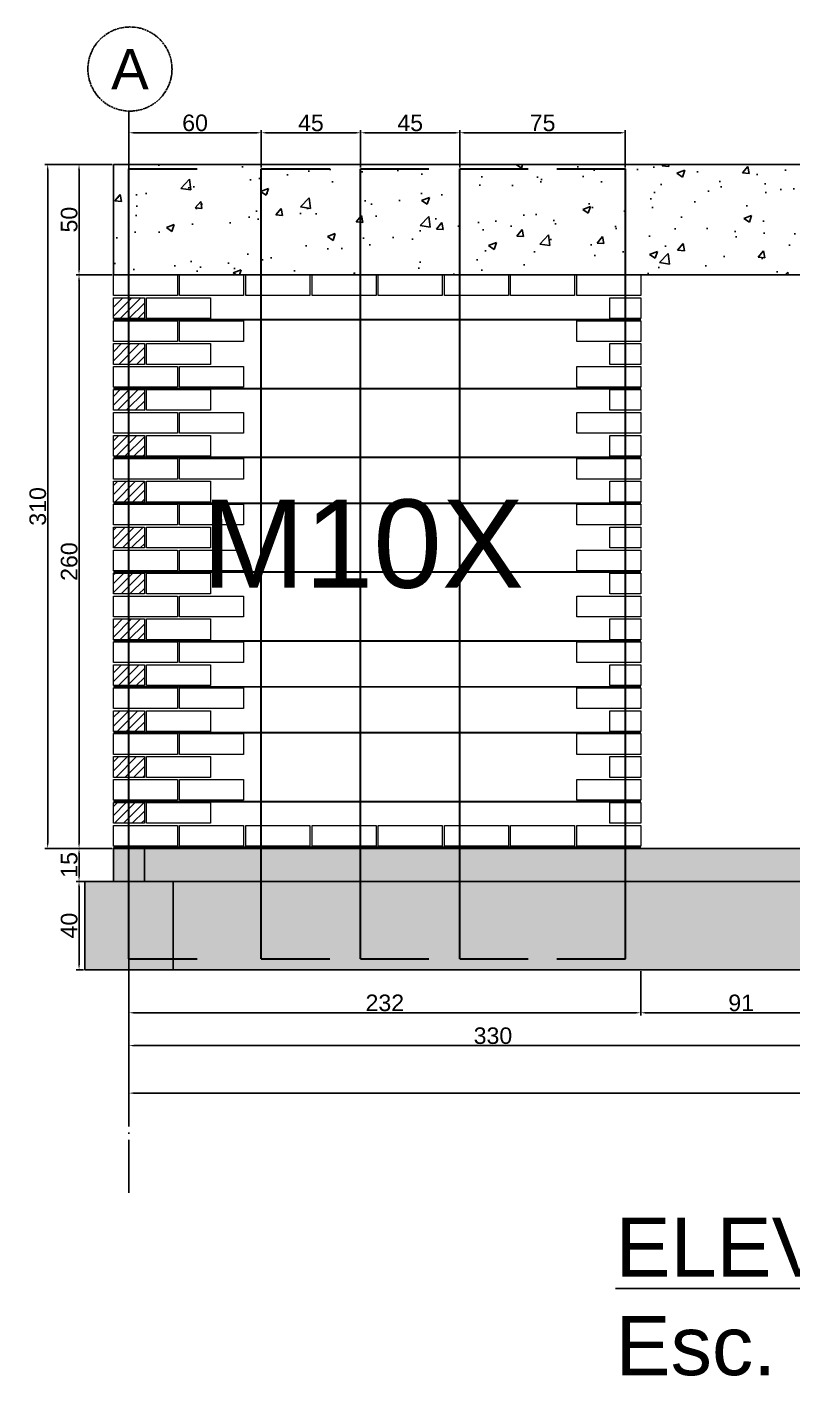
# Model space of a CAD drawing. Header units: centimetres. Extents: x 778 to 15841, y 1585 to 3584.
# Drawn here: x 4703 to 5050, y 2666 to 3277 of the extents above; entities that cross this region are included whole.
import ezdxf

# ---------------------------------------------------------------- set-up
doc = ezdxf.new("R2010")
doc.units = ezdxf.units.CM
doc.linetypes.add('ACAD_ISO04W100', pattern=[30, 24, -3, 0, -3])
doc.layers.get('DEFPOINTS').update_dxf_attribs({"color": 250})
doc.layers.add('armadura horizotal', color=7, linetype='Continuous', lineweight=30, true_color=0xff9eff)
doc.layers.add('Ceramico 1.0', color=7, linetype='Continuous', lineweight=5, true_color=0xc73200)
doc.layers.add('armadura vertical', color=6, linetype='Continuous', lineweight=30)
for name, color, linetype in [('Cadena', 8, 'Continuous'), ('Cotas', 80, 'Continuous'), ('EJES', 8, 'Continuous'), ('Fundaciones', 251, 'Continuous'), ('Texto', 7, 'Continuous'), ('TEXTO-PIERS', 7, 'Continuous')]:
    doc.layers.add(name, color=color, linetype=linetype)
doc.styles.get("Standard").update_dxf_attribs({"font": 'arial.ttf'})
doc.dimstyles.new('ISO-25', dxfattribs={"dimtxt": 7.5, "dimasz": 2.5, "dimexe": 1.25, "dimexo": 0.625, "dimtad": 1, "dimtxsty": 'Standard', "dimcen": 2.5, "dimadec": 0, "dimazin": 0, "dimtfac": 1, "dimtmove": 0, "dimatfit": 3, "dimfxl": 1, "dimarcsym": 0})

# ---------------------------------------------------------------- blocks, each defined once
blk = doc.blocks.new('*D73')
at = {"layer": 'Cotas', "color": 0, "lineweight": -2, "transparency": 16777216}
for p, q in [((4741.8, 3214.92), (4725.58, 3214.92)), ((4726.83, 3212.42), (4726.83, 3167.42)), ((4741.8, 3164.92), (4725.58, 3164.92))]:
    blk.add_line(p, q, dxfattribs=at)
at = {"layer": 'Cotas', "color": 0, "transparency": 16777216}
for points in [[(4726.42, 3212.42), (4727.25, 3212.42), (4726.83, 3214.92)], [(4726.42, 3167.42), (4727.25, 3167.42), (4726.83, 3164.92)]]:
    blk.add_solid(points, dxfattribs=at)
at = {"layer": 'DEFPOINTS', "color": 0, "transparency": 16777216}
for p in [(4742.42, 3214.92), (4726.83, 3164.92), (4742.42, 3164.92)]:
    blk.add_point(p, dxfattribs=at)
at = {"layer": 'Cotas', "color": 0, "transparency": 16777216, "insert": (4722.38, 3189.92), "char_height": 7.5, "attachment_point": 5, "rotation": 90}
blk.add_mtext('50', dxfattribs=at)
blk = doc.blocks.new('*D74')
at = {"layer": 'Cotas', "color": 0, "lineweight": -2, "transparency": 16777216}
for p, q in [((4741.8, 3164.92), (4725.58, 3164.92)), ((4726.83, 3162.42), (4726.83, 2907.42)), ((4741.8, 2904.92), (4725.58, 2904.92))]:
    blk.add_line(p, q, dxfattribs=at)
at = {"layer": 'Cotas', "color": 0, "transparency": 16777216}
for points in [[(4726.42, 3162.42), (4727.25, 3162.42), (4726.83, 3164.92)], [(4726.42, 2907.42), (4727.25, 2907.42), (4726.83, 2904.92)]]:
    blk.add_solid(points, dxfattribs=at)
at = {"layer": 'DEFPOINTS', "color": 0, "transparency": 16777216}
for p in [(4742.42, 3164.92), (4726.83, 2904.92), (4742.42, 2904.92)]:
    blk.add_point(p, dxfattribs=at)
at = {"layer": 'Cotas', "color": 0, "transparency": 16777216, "insert": (4722.38, 3034.92), "char_height": 7.5, "attachment_point": 5, "rotation": 90}
blk.add_mtext('260', dxfattribs=at)
blk = doc.blocks.new('*D75')
at = {"layer": 'Cotas', "color": 0, "lineweight": -2, "transparency": 16777216}
for p, q in [((4741.8, 3214.92), (4711.37, 3214.92)), ((4712.62, 3212.42), (4712.62, 2907.42)), ((4741.8, 2904.92), (4711.37, 2904.92))]:
    blk.add_line(p, q, dxfattribs=at)
at = {"layer": 'Cotas', "color": 0, "transparency": 16777216}
for points in [[(4712.2, 3212.42), (4713.03, 3212.42), (4712.62, 3214.92)], [(4712.2, 2907.42), (4713.03, 2907.42), (4712.62, 2904.92)]]:
    blk.add_solid(points, dxfattribs=at)
at = {"layer": 'DEFPOINTS', "color": 0, "transparency": 16777216}
for p in [(4742.42, 3214.92), (4712.62, 2904.92), (4742.42, 2904.92)]:
    blk.add_point(p, dxfattribs=at)
at = {"layer": 'Cotas', "color": 0, "transparency": 16777216, "insert": (4708.16, 3059.92), "char_height": 7.5, "attachment_point": 5, "rotation": 90}
blk.add_mtext('310', dxfattribs=at)
blk = doc.blocks.new('*D76')
at = {"layer": 'Cotas', "color": 0, "lineweight": -2, "transparency": 16777216}
for p, q in [((4749.42, 2849.29), (4749.42, 2829.14)), ((4981.42, 2849.29), (4981.42, 2829.14)), ((4751.92, 2830.39), (4978.92, 2830.39))]:
    blk.add_line(p, q, dxfattribs=at)
at = {"layer": 'Cotas', "color": 0, "transparency": 16777216}
for points in [[(4751.92, 2830.81), (4751.92, 2829.97), (4749.42, 2830.39)], [(4978.92, 2830.81), (4978.92, 2829.97), (4981.42, 2830.39)]]:
    blk.add_solid(points, dxfattribs=at)
at = {"layer": 'DEFPOINTS', "color": 0, "transparency": 16777216}
for p in [(4749.42, 2849.92), (4981.42, 2849.92), (4981.42, 2830.39)]:
    blk.add_point(p, dxfattribs=at)
at = {"layer": 'Cotas', "color": 0, "transparency": 16777216, "insert": (4865.42, 2834.85), "char_height": 7.5, "attachment_point": 5}
blk.add_mtext('232', dxfattribs=at)
blk = doc.blocks.new('*D77')
at = {"layer": 'Cotas', "color": 0, "lineweight": -2, "transparency": 16777216}
for p, q in [((5072.42, 2849.29), (5072.42, 2829.14)), ((4981.42, 2831.01), (4981.42, 2831.64)), ((4983.92, 2830.39), (5069.92, 2830.39))]:
    blk.add_line(p, q, dxfattribs=at)
at = {"layer": 'Cotas', "color": 0, "transparency": 16777216}
for points in [[(4983.92, 2830.81), (4983.92, 2829.97), (4981.42, 2830.39)], [(5069.92, 2830.81), (5069.92, 2829.97), (5072.42, 2830.39)]]:
    blk.add_solid(points, dxfattribs=at)
at = {"layer": 'DEFPOINTS', "color": 0, "transparency": 16777216}
for p in [(5072.42, 2849.92), (4981.42, 2830.39), (5072.42, 2830.39)]:
    blk.add_point(p, dxfattribs=at)
at = {"layer": 'Cotas', "color": 0, "transparency": 16777216, "insert": (5026.92, 2834.84), "char_height": 7.5, "attachment_point": 5}
blk.add_mtext('91', dxfattribs=at)
blk = doc.blocks.new('*D78')
at = {"layer": 'Cotas', "color": 0, "lineweight": -2, "transparency": 16777216}
for p, q in [((4749.42, 2829.76), (4749.42, 2814.26)), ((5079.42, 2829.76), (5079.42, 2814.26)), ((4751.92, 2815.51), (5076.92, 2815.51))]:
    blk.add_line(p, q, dxfattribs=at)
at = {"layer": 'Cotas', "color": 0, "transparency": 16777216}
for points in [[(4751.92, 2815.92), (4751.92, 2815.09), (4749.42, 2815.51)], [(5076.92, 2815.92), (5076.92, 2815.09), (5079.42, 2815.51)]]:
    blk.add_solid(points, dxfattribs=at)
at = {"layer": 'DEFPOINTS', "color": 0, "transparency": 16777216}
for p in [(4749.42, 2830.39), (5079.42, 2830.39), (5079.42, 2815.51)]:
    blk.add_point(p, dxfattribs=at)
at = {"layer": 'Cotas', "color": 0, "transparency": 16777216, "insert": (4914.42, 2819.96), "char_height": 7.5, "attachment_point": 5}
blk.add_mtext('330', dxfattribs=at)
blk = doc.blocks.new('*D80')
at = {"layer": 'Cotas', "color": 0, "lineweight": -2, "transparency": 16777216}
for p, q in [((4749.42, 2814.88), (4749.42, 2792.73)), ((5589.42, 2814.88), (5589.42, 2792.73)), ((4751.92, 2793.98), (5586.92, 2793.98))]:
    blk.add_line(p, q, dxfattribs=at)
at = {"layer": 'Cotas', "color": 0, "transparency": 16777216}
for points in [[(4751.92, 2794.39), (4751.92, 2793.56), (4749.42, 2793.98)], [(5586.92, 2794.39), (5586.92, 2793.56), (5589.42, 2793.98)]]:
    blk.add_solid(points, dxfattribs=at)
at = {"layer": 'DEFPOINTS', "color": 0, "transparency": 16777216}
for p in [(4749.42, 2815.51), (5589.42, 2815.51), (5589.42, 2793.98)]:
    blk.add_point(p, dxfattribs=at)
at = {"layer": 'Cotas', "color": 0, "transparency": 16777216, "insert": (5169.42, 2798.43), "char_height": 7.5, "attachment_point": 5}
blk.add_mtext('840', dxfattribs=at)
blk = doc.blocks.new('*D110')
at = {"layer": 'Cotas', "color": 0, "lineweight": -2, "transparency": 16777216}
for p, q in [((4741.8, 2904.92), (4725.58, 2904.92)), ((4726.83, 2902.42), (4726.83, 2892.42)), ((4741.8, 2889.92), (4725.58, 2889.92))]:
    blk.add_line(p, q, dxfattribs=at)
at = {"layer": 'Cotas', "color": 0, "transparency": 16777216}
for points in [[(4726.42, 2902.42), (4727.25, 2902.42), (4726.83, 2904.92)], [(4726.42, 2892.42), (4727.25, 2892.42), (4726.83, 2889.92)]]:
    blk.add_solid(points, dxfattribs=at)
at = {"layer": 'DEFPOINTS', "color": 0, "transparency": 16777216}
for p in [(4742.42, 2904.92), (4726.83, 2889.92), (4742.42, 2889.92)]:
    blk.add_point(p, dxfattribs=at)
at = {"layer": 'Cotas', "color": 0, "transparency": 16777216, "insert": (4722.38, 2897.42), "char_height": 7.5, "attachment_point": 5, "rotation": 90}
blk.add_mtext('15', dxfattribs=at)
blk = doc.blocks.new('*D111')
at = {"layer": 'Cotas', "color": 0, "lineweight": -2, "transparency": 16777216}
for p, q in [((4728.8, 2889.92), (4725.58, 2889.92)), ((4726.83, 2887.42), (4726.83, 2852.42)), ((4728.8, 2849.92), (4725.58, 2849.92))]:
    blk.add_line(p, q, dxfattribs=at)
at = {"layer": 'Cotas', "color": 0, "transparency": 16777216}
for points in [[(4726.42, 2887.42), (4727.25, 2887.42), (4726.83, 2889.92)], [(4726.42, 2852.42), (4727.25, 2852.42), (4726.83, 2849.92)]]:
    blk.add_solid(points, dxfattribs=at)
at = {"layer": 'DEFPOINTS', "color": 0, "transparency": 16777216}
for p in [(4729.42, 2889.92), (4726.83, 2849.92), (4729.42, 2849.92)]:
    blk.add_point(p, dxfattribs=at)
at = {"layer": 'Cotas', "color": 0, "transparency": 16777216, "insert": (4722.38, 2869.92), "char_height": 7.5, "attachment_point": 5, "rotation": 90}
blk.add_mtext('40', dxfattribs=at)
blk = doc.blocks.new('*D180')
at = {"layer": 'Cotas', "color": 0, "lineweight": -2, "transparency": 16777216}
for p, q in [((4749.42, 3213.54), (4749.42, 3230.55)), ((4751.92, 3229.3), (4806.92, 3229.3)), ((4809.42, 3213.54), (4809.42, 3230.55))]:
    blk.add_line(p, q, dxfattribs=at)
at = {"layer": 'Cotas', "color": 0, "transparency": 16777216}
for points in [[(4751.92, 3229.72), (4751.92, 3228.88), (4749.42, 3229.3)], [(4806.92, 3229.72), (4806.92, 3228.88), (4809.42, 3229.3)]]:
    blk.add_solid(points, dxfattribs=at)
at = {"layer": 'DEFPOINTS', "color": 0, "transparency": 16777216}
for p in [(4809.42, 3229.3), (4749.42, 3212.92), (4809.42, 3212.92)]:
    blk.add_point(p, dxfattribs=at)
at = {"layer": 'Cotas', "color": 0, "transparency": 16777216, "insert": (4779.42, 3233.75), "char_height": 7.5, "attachment_point": 5}
blk.add_mtext('60', dxfattribs=at)
blk = doc.blocks.new('*D181')
at = {"layer": 'Cotas', "color": 0, "lineweight": -2, "transparency": 16777216}
for p, q in [((4809.42, 3213.54), (4809.42, 3230.55)), ((4811.92, 3229.3), (4851.92, 3229.3)), ((4854.42, 3213.54), (4854.42, 3230.55))]:
    blk.add_line(p, q, dxfattribs=at)
at = {"layer": 'Cotas', "color": 0, "transparency": 16777216}
for points in [[(4811.92, 3229.72), (4811.92, 3228.88), (4809.42, 3229.3)], [(4851.92, 3229.72), (4851.92, 3228.88), (4854.42, 3229.3)]]:
    blk.add_solid(points, dxfattribs=at)
at = {"layer": 'DEFPOINTS', "color": 0, "transparency": 16777216}
for p in [(4854.42, 3229.3), (4809.42, 3212.92), (4854.42, 3212.92)]:
    blk.add_point(p, dxfattribs=at)
at = {"layer": 'Cotas', "color": 0, "transparency": 16777216, "insert": (4831.92, 3233.74), "char_height": 7.5, "attachment_point": 5}
blk.add_mtext('45', dxfattribs=at)
blk = doc.blocks.new('*D182')
at = {"layer": 'Cotas', "color": 0, "lineweight": -2, "transparency": 16777216}
for p, q in [((4854.42, 3213.54), (4854.42, 3230.55)), ((4856.92, 3229.3), (4896.92, 3229.3)), ((4899.42, 3213.54), (4899.42, 3230.55))]:
    blk.add_line(p, q, dxfattribs=at)
at = {"layer": 'Cotas', "color": 0, "transparency": 16777216}
for points in [[(4856.92, 3229.72), (4856.92, 3228.88), (4854.42, 3229.3)], [(4896.92, 3229.72), (4896.92, 3228.88), (4899.42, 3229.3)]]:
    blk.add_solid(points, dxfattribs=at)
at = {"layer": 'DEFPOINTS', "color": 0, "transparency": 16777216}
for p in [(4899.42, 3229.3), (4854.42, 3212.92), (4899.42, 3212.92)]:
    blk.add_point(p, dxfattribs=at)
at = {"layer": 'Cotas', "color": 0, "transparency": 16777216, "insert": (4876.92, 3233.74), "char_height": 7.5, "attachment_point": 5}
blk.add_mtext('45', dxfattribs=at)
blk = doc.blocks.new('*D183')
at = {"layer": 'Cotas', "color": 0, "lineweight": -2, "transparency": 16777216}
for p, q in [((4899.42, 3213.54), (4899.42, 3230.55)), ((4901.92, 3229.3), (4971.92, 3229.3)), ((4974.42, 3213.54), (4974.42, 3230.55))]:
    blk.add_line(p, q, dxfattribs=at)
at = {"layer": 'Cotas', "color": 0, "transparency": 16777216}
for points in [[(4901.92, 3229.72), (4901.92, 3228.88), (4899.42, 3229.3)], [(4971.92, 3229.72), (4971.92, 3228.88), (4974.42, 3229.3)]]:
    blk.add_solid(points, dxfattribs=at)
at = {"layer": 'DEFPOINTS', "color": 0, "transparency": 16777216}
for p in [(4974.42, 3229.3), (4899.42, 3212.92), (4974.42, 3212.92)]:
    blk.add_point(p, dxfattribs=at)
at = {"layer": 'Cotas', "color": 0, "transparency": 16777216, "insert": (4936.92, 3233.74), "char_height": 7.5, "attachment_point": 5}
blk.add_mtext('75', dxfattribs=at)

msp = doc.modelspace()

# ---------------------------------------------------------------- hatches: boundary and pattern name
at = {"layer": 'Cadena'}
h = msp.add_hatch(dxfattribs=at)
h.set_pattern_fill('AR-CONC', color=256, scale=0.2)
h.set_pattern_definition([(50, (1029.722, 590.894), (36.43693, -3.18782), [3.81, -41.91]), (355, (1029.722, 590.894), (-7.04868, 38.21137), [3.048, -33.52812]), (100.45144, (1032.76, 590.628), (29.38825, 35.02355), [3.238, -35.61805]), (46.1842, (1029.72, 601.054), (54.2158, -8.40847), [5.715, -62.865]), (96.6356, (1034.24, 600.353), (47.4808, 49.4852), [4.857, -53.4271]), (351.1842, (1029.72, 601.054), (47.4808, 49.4852), [4.572, -50.29195]), (21, (1034.802, 598.514), (30.32288, -20.45304), [3.81, -41.91]), (326, (1034.802, 598.514), (12.3604, 36.8376), [3.048, -33.528]), (71.45144, (1037.33, 596.81), (42.68328, 16.38455), [3.238, -35.618]), (37.5, (1029.722, 590.894), (0.61772, 16.911008), [0, -33.1216, 0, -34.036, 0, -33.655]), (7.5, (1029.722, 590.894), (13.36393, 20.036115), [0, -19.4056, 0, -32.3596, 0, -12.827]), (327.5, (1018.394, 590.894), (27.11812, -1.14575), [0, -12.7, 0, -39.624, 0, -52.578]), (317.5, (1013.314, 590.894), (29.62584, 5.0853), [0, -16.51, 0, -26.3144, 0, -37.338])])
h.paths.add_polyline_path([(5072.083, 3164.916), (5072.083, 3214.916), (4742.423, 3214.916), (4742.423, 3164.916), (4757.923, 3164.916), (4757.923, 3164.916), (4787.923, 3164.916), (4787.923, 3164.916), (4816.923, 3164.916)])
h = msp.add_hatch(dxfattribs=at)
h.set_pattern_fill('AR-CONC', color=256, scale=0.2)
h.paths.add_polyline_path([(9297.252, 2898.51), (9290.252, 2898.51), (9277.252, 2898.51), (9277.252, 2858.51), (9297.252, 2858.51)])
h.paths.add_polyline_path([(5705.612, 2880.841), (5698.612, 2880.841), (5685.612, 2880.841), (5685.612, 2840.841), (5705.612, 2840.841)])
h.paths.add_polyline_path([(4749.422, 2889.916), (4742.422, 2889.916), (4729.422, 2889.916), (4729.422, 2849.916), (4749.422, 2849.916)])
at = {"layer": 'Ceramico 1.0'}
h = msp.add_hatch(dxfattribs=at)
h.set_pattern_fill('ANSI31', color=256, scale=0.9)
h.paths.add_polyline_path([(4756.422, 2925.716), (4742.422, 2925.716), (4742.422, 2916.316), (4756.422, 2916.316)])
h.paths.add_polyline_path([(4756.422, 2946.516), (4742.422, 2946.516), (4742.422, 2937.116), (4756.422, 2937.116)])
h.paths.add_polyline_path([(4756.422, 2967.316), (4742.422, 2967.316), (4742.422, 2957.916), (4756.422, 2957.916)])
h.paths.add_polyline_path([(4756.422, 2988.116), (4742.422, 2988.116), (4742.422, 2978.716), (4756.422, 2978.716)])
h.paths.add_polyline_path([(4756.422, 3008.916), (4742.422, 3008.916), (4742.422, 2999.516), (4756.422, 2999.516)])
h.paths.add_polyline_path([(4756.422, 3029.716), (4742.422, 3029.716), (4742.422, 3020.316), (4756.422, 3020.316)])
h.paths.add_polyline_path([(4756.422, 3050.516), (4742.422, 3050.516), (4742.422, 3041.116), (4756.422, 3041.116)])
h.paths.add_polyline_path([(4756.422, 3071.316), (4742.422, 3071.316), (4742.422, 3061.916), (4756.422, 3061.916)])
h.paths.add_polyline_path([(4756.422, 3092.116), (4742.422, 3092.116), (4742.422, 3082.716), (4756.422, 3082.716)])
h.paths.add_polyline_path([(4756.422, 3112.916), (4742.422, 3112.916), (4742.422, 3103.516), (4756.422, 3103.516)])
h.paths.add_polyline_path([(4756.422, 3133.716), (4742.422, 3133.716), (4742.422, 3124.316), (4742.422, 3124.316), (4756.422, 3124.316)])
h.paths.add_polyline_path([(4756.422, 3154.516), (4742.422, 3154.516), (4742.422, 3145.116), (4756.422, 3145.116)])
at = {"layer": 'Fundaciones'}
h = msp.add_hatch(dxfattribs=at)
h.set_pattern_fill('AR-CONC', color=256, scale=0.2)
h.set_pattern_definition([(50, (1009.75, 1014.287), (36.43693, -3.18782), [3.81, -41.91]), (355, (1009.75, 1014.287), (-7.04868, 38.21137), [3.048, -33.52812]), (100.45144, (1012.787, 1014.02), (29.38825, 35.02355), [3.238, -35.61805]), (46.1842, (1009.75, 1024.447), (54.2158, -8.40847), [5.715, -62.865]), (96.6356, (1014.27, 1023.746), (47.4808, 49.4852), [4.857, -53.4271]), (351.1842, (1009.75, 1024.447), (47.4808, 49.4852), [4.572, -50.29195]), (21, (1014.83, 1021.907), (30.32288, -20.45304), [3.81, -41.91]), (326, (1014.83, 1021.907), (12.3604, 36.8376), [3.048, -33.528]), (71.45144, (1017.358, 1020.202), (42.68328, 16.38455), [3.238, -35.618]), (37.5, (1009.751, 1014.287), (0.61772, 16.911008), [0, -33.1216, 0, -34.036, 0, -33.655]), (7.5, (1009.751, 1014.287), (13.36393, 20.036115), [0, -19.4056, 0, -32.3596, 0, -12.827]), (327.5, (998.423, 1014.287), (27.11812, -1.14575), [0, -12.7, 0, -39.624, 0, -52.578]), (317.5, (993.343, 1014.287), (29.62584, 5.0853), [0, -16.51, 0, -26.3144, 0, -37.338])])
h.paths.add_polyline_path([(5609.409, 2889.916), (4742.422, 2889.916), (4742.422, 2849.916), (5609.409, 2849.916)])
h.paths.add_polyline_path([(5596.422, 2904.916), (5132.422, 2904.916), (5132.422, 2904.916), (5131.422, 2904.916), (5116.922, 2904.916), (5102.422, 2904.916), (5102.422, 2904.916), (5101.422, 2904.916), (5086.922, 2904.916), (5072.422, 2904.916), (5071.422, 2904.916), (5056.922, 2904.916), (5042.422, 2904.916), (5041.422, 2904.916), (4862.422, 2904.916), (4862.422, 2904.916), (4861.422, 2904.916), (4846.922, 2904.916), (4832.422, 2904.916), (4831.422, 2904.916), (4816.922, 2904.916), (4802.422, 2904.916), (4801.422, 2904.916), (4786.922, 2904.916), (4772.422, 2904.916), (4771.422, 2904.916), (4756.922, 2904.916), (4742.422, 2904.916), (4742.422, 2889.916), (5596.422, 2889.916)])

# ---------------------------------------------------------------- linework, layer by layer
at = {"layer": 'armadura horizotal'}
for p, q in [((4742.422, 3144.619), (4981.422, 3144.616)), ((4742.422, 3113.419), (4981.422, 3113.415)), ((4742.422, 3082.219), (4981.408, 3082.216)), ((4742.422, 3061.419), (4981.422, 3061.419)), ((4742.422, 3030.219), (4981.422, 3030.216)), ((4742.422, 2999.019), (4981.422, 2999.015)), ((4742.422, 2978.219), (4981.422, 2978.216)), ((4742.422, 2957.419), (4981.422, 2957.415)), ((4742.422, 2926.219), (4981.422, 2926.19)), ((4742.422, 2905.416), (4981.422, 2905.416))]:
    msp.add_line(p, q, dxfattribs=at)
at = {"layer": 'armadura vertical'}
for p, q in [((4749.422, 2854.916), (4749.422, 3212.916)), ((4749.422, 3212.916), (4780.422, 3212.916)), ((4809.422, 2854.916), (4809.422, 3212.916)), ((4809.422, 3212.916), (4840.422, 3212.916)), ((4854.422, 2854.916), (4854.422, 3212.916)), ((4854.422, 3212.916), (4885.422, 3212.916)), ((4899.422, 2854.916), (4899.422, 3212.916)), ((4899.422, 3212.916), (4930.422, 3212.916)), ((4943.422, 3212.916), (4974.422, 3212.916)), ((4974.422, 2854.916), (4974.422, 3212.916)), ((4749.422, 2854.916), (4780.422, 2854.916)), ((4809.422, 2854.916), (4840.422, 2854.916)), ((4854.422, 2854.916), (4885.422, 2854.916)), ((4899.422, 2854.916), (4930.422, 2854.916)), ((4943.422, 2854.916), (4974.422, 2854.916))]:
    msp.add_line(p, q, dxfattribs=at)
at = {"layer": 'Cadena'}
for p, q in [((4742.423, 3164.916), (4742.423, 3214.916)), ((4742.423, 3214.916), (4981.422, 3214.916)), ((4981.422, 3214.916), (5596.412, 3214.916)), ((4981.422, 3164.916), (4742.423, 3164.916)), ((4981.422, 3164.916), (5589.247, 3164.916))]:
    msp.add_line(p, q, dxfattribs=at)
at = {"layer": 'Ceramico 1.0'}
for points in [[(4771.422, 3164.916), (4771.422, 3155.516), (4742.422, 3155.516), (4742.422, 3164.916)], [(4801.422, 3164.916), (4801.422, 3155.516), (4772.422, 3155.516), (4772.422, 3164.916)], [(4831.422, 3164.916), (4831.422, 3155.516), (4802.422, 3155.516), (4802.422, 3164.916)], [(4861.422, 3164.916), (4861.422, 3155.516), (4832.422, 3155.516), (4832.422, 3164.916)], [(4891.422, 3164.916), (4891.422, 3155.516), (4862.422, 3155.516), (4862.422, 3164.916)], [(4921.422, 3164.916), (4921.422, 3155.516), (4892.422, 3155.516), (4892.422, 3164.916)], [(4951.422, 3164.916), (4951.422, 3155.516), (4922.422, 3155.516), (4922.422, 3164.916)], [(4981.422, 3164.916), (4981.422, 3155.516), (4952.422, 3155.516), (4952.422, 3164.916)], [(4756.422, 3154.516), (4756.422, 3145.116), (4742.422, 3145.116), (4742.422, 3154.516)], [(4786.422, 3154.516), (4786.422, 3145.116), (4757.422, 3145.116), (4757.422, 3154.516)], [(4981.422, 3154.516), (4981.422, 3145.116), (4967.422, 3145.116), (4967.422, 3154.516)], [(4771.422, 3144.116), (4771.422, 3134.716), (4742.422, 3134.716), (4742.422, 3144.116)], [(4801.422, 3144.116), (4801.422, 3134.716), (4772.422, 3134.716), (4772.422, 3144.116)], [(4981.422, 3144.116), (4981.422, 3134.716), (4952.422, 3134.716), (4952.422, 3144.116)], [(4756.422, 3133.716), (4756.422, 3124.316), (4742.422, 3124.316), (4742.422, 3133.716)], [(4786.422, 3133.716), (4786.422, 3124.316), (4757.422, 3124.316), (4757.422, 3133.716)], [(4981.422, 3133.716), (4981.422, 3124.316), (4967.422, 3124.316), (4967.422, 3133.716)], [(4771.422, 3123.316), (4771.422, 3113.916), (4742.422, 3113.916), (4742.422, 3123.316)], [(4801.422, 3123.316), (4801.422, 3113.916), (4772.422, 3113.916), (4772.422, 3123.316)], [(4981.422, 3123.316), (4981.422, 3113.916), (4952.422, 3113.916), (4952.422, 3123.316)], [(4756.422, 3112.916), (4756.422, 3103.516), (4742.422, 3103.516), (4742.422, 3112.916)], [(4786.422, 3112.916), (4786.422, 3103.516), (4757.422, 3103.516), (4757.422, 3112.916)], [(4981.422, 3112.916), (4981.422, 3103.516), (4967.422, 3103.516), (4967.422, 3112.916)], [(4771.422, 3102.516), (4771.422, 3093.116), (4742.422, 3093.116), (4742.422, 3102.516)], [(4801.422, 3102.516), (4801.422, 3093.116), (4772.422, 3093.116), (4772.422, 3102.516)], [(4981.422, 3102.516), (4981.422, 3093.116), (4952.422, 3093.116), (4952.422, 3102.516)], [(4756.422, 3092.116), (4756.422, 3082.716), (4742.422, 3082.716), (4742.422, 3092.116)], [(4786.422, 3092.116), (4786.422, 3082.716), (4757.422, 3082.716), (4757.422, 3092.116)], [(4981.422, 3092.116), (4981.422, 3082.716), (4967.422, 3082.716), (4967.422, 3092.116)], [(4771.422, 3081.716), (4771.422, 3072.316), (4742.422, 3072.316), (4742.422, 3081.716)], [(4801.422, 3081.716), (4801.422, 3072.316), (4772.422, 3072.316), (4772.422, 3081.716)], [(4981.422, 3081.716), (4981.422, 3072.316), (4952.422, 3072.316), (4952.422, 3081.716)], [(4756.422, 3071.316), (4756.422, 3061.916), (4742.422, 3061.916), (4742.422, 3071.316)], [(4786.422, 3071.316), (4786.422, 3061.916), (4757.422, 3061.916), (4757.422, 3071.316)], [(4981.422, 3071.316), (4981.422, 3061.916), (4967.422, 3061.916), (4967.422, 3071.316)], [(4771.422, 3060.916), (4771.422, 3051.516), (4742.422, 3051.516), (4742.422, 3060.916)], [(4801.422, 3060.916), (4801.422, 3051.516), (4772.422, 3051.516), (4772.422, 3060.916)], [(4981.422, 3060.916), (4981.422, 3051.516), (4952.422, 3051.516), (4952.422, 3060.916)], [(4756.422, 3050.516), (4756.422, 3041.116), (4742.422, 3041.116), (4742.422, 3050.516)], [(4786.422, 3050.516), (4786.422, 3041.116), (4757.422, 3041.116), (4757.422, 3050.516)], [(4981.422, 3050.516), (4981.422, 3041.116), (4967.422, 3041.116), (4967.422, 3050.516)], [(4771.422, 3040.116), (4771.422, 3030.716), (4742.422, 3030.716), (4742.422, 3040.116)], [(4801.422, 3040.116), (4801.422, 3030.716), (4772.422, 3030.716), (4772.422, 3040.116)], [(4981.422, 3040.116), (4981.422, 3030.716), (4952.422, 3030.716), (4952.422, 3040.116)], [(4756.422, 3029.716), (4756.422, 3020.316), (4742.422, 3020.316), (4742.422, 3029.716)], [(4786.422, 3029.716), (4786.422, 3020.316), (4757.422, 3020.316), (4757.422, 3029.716)], [(4981.422, 3029.716), (4981.422, 3020.316), (4967.422, 3020.316), (4967.422, 3029.716)], [(4771.422, 3019.316), (4771.422, 3009.916), (4742.422, 3009.916), (4742.422, 3019.316)], [(4801.422, 3019.316), (4801.422, 3009.916), (4772.422, 3009.916), (4772.422, 3019.316)], [(4981.422, 3019.316), (4981.422, 3009.916), (4952.422, 3009.916), (4952.422, 3019.316)], [(4756.422, 3008.916), (4756.422, 2999.516), (4742.422, 2999.516), (4742.422, 3008.916)], [(4786.422, 3008.916), (4786.422, 2999.516), (4757.422, 2999.516), (4757.422, 3008.916)], [(4981.422, 3008.916), (4981.422, 2999.516), (4967.422, 2999.516), (4967.422, 3008.916)], [(4771.422, 2998.516), (4771.422, 2989.116), (4742.422, 2989.116), (4742.422, 2998.516)], [(4801.422, 2998.516), (4801.422, 2989.116), (4772.422, 2989.116), (4772.422, 2998.516)], [(4981.422, 2998.516), (4981.422, 2989.116), (4952.422, 2989.116), (4952.422, 2998.516)], [(4756.422, 2988.116), (4756.422, 2978.716), (4742.422, 2978.716), (4742.422, 2988.116)], [(4786.422, 2988.116), (4786.422, 2978.716), (4757.422, 2978.716), (4757.422, 2988.116)], [(4981.422, 2988.116), (4981.422, 2978.716), (4967.422, 2978.716), (4967.422, 2988.116)], [(4771.422, 2977.716), (4771.422, 2968.316), (4742.422, 2968.316), (4742.422, 2977.716)], [(4801.422, 2977.716), (4801.422, 2968.316), (4772.422, 2968.316), (4772.422, 2977.716)], [(4981.422, 2977.716), (4981.422, 2968.316), (4952.422, 2968.316), (4952.422, 2977.716)], [(4756.422, 2967.316), (4756.422, 2957.916), (4742.422, 2957.916), (4742.422, 2967.316)], [(4786.422, 2967.316), (4786.422, 2957.916), (4757.422, 2957.916), (4757.422, 2967.316)], [(4981.422, 2967.316), (4981.422, 2957.916), (4967.422, 2957.916), (4967.422, 2967.316)], [(4771.422, 2956.916), (4771.422, 2947.516), (4742.422, 2947.516), (4742.422, 2956.916)], [(4801.422, 2956.916), (4801.422, 2947.516), (4772.422, 2947.516), (4772.422, 2956.916)], [(4981.422, 2956.916), (4981.422, 2947.516), (4952.422, 2947.516), (4952.422, 2956.916)], [(4756.422, 2946.516), (4756.422, 2937.116), (4742.422, 2937.116), (4742.422, 2946.516)], [(4786.422, 2946.516), (4786.422, 2937.116), (4757.422, 2937.116), (4757.422, 2946.516)], [(4981.422, 2946.516), (4981.422, 2937.116), (4967.422, 2937.116), (4967.422, 2946.516)], [(4771.422, 2936.116), (4771.422, 2926.716), (4742.422, 2926.716), (4742.422, 2936.116)], [(4801.422, 2936.116), (4801.422, 2926.716), (4772.422, 2926.716), (4772.422, 2936.116)], [(4981.422, 2936.116), (4981.422, 2926.716), (4952.422, 2926.716), (4952.422, 2936.116)], [(4756.422, 2925.716), (4756.422, 2916.316), (4742.422, 2916.316), (4742.422, 2925.716)], [(4786.422, 2925.716), (4786.422, 2916.316), (4757.422, 2916.316), (4757.422, 2925.716)], [(4981.422, 2925.716), (4981.422, 2916.316), (4967.422, 2916.316), (4967.422, 2925.716)], [(4771.422, 2915.316), (4771.422, 2905.916), (4742.422, 2905.916), (4742.422, 2915.316)], [(4801.422, 2915.316), (4801.422, 2905.916), (4772.422, 2905.916), (4772.422, 2915.316)], [(4831.422, 2915.316), (4831.422, 2905.916), (4802.422, 2905.916), (4802.422, 2915.316)], [(4861.422, 2915.316), (4861.422, 2905.916), (4832.422, 2905.916), (4832.422, 2915.316)], [(4891.422, 2915.316), (4891.422, 2905.916), (4862.422, 2905.916), (4862.422, 2915.316)], [(4921.422, 2915.316), (4921.422, 2905.916), (4892.422, 2905.916), (4892.422, 2915.316)], [(4951.422, 2915.316), (4951.422, 2905.916), (4922.422, 2905.916), (4922.422, 2915.316)], [(4981.422, 2915.316), (4981.422, 2905.916), (4952.422, 2905.916), (4952.422, 2915.316)]]:
    msp.add_lwpolyline(points, close=True, dxfattribs=at)
at = {"layer": 'EJES', "linetype": 'ACAD_ISO04W100'}
msp.add_line((4749.422, 2748.78), (4749.422, 3238.969), dxfattribs=at)
at = {"layer": 'EJES', "linetype": 'ACAD_ISO04W100', "ltscale": 0.035}
msp.add_circle((4749.9, 3258.191, 0), 19.067, dxfattribs=at)
at = {"layer": 'Fundaciones'}
for p, q in [((4742.422, 2904.916), (5596.422, 2904.916)), ((4742.422, 2889.916), (5596.422, 2889.916)), ((4742.422, 2849.916), (5596.422, 2849.916))]:
    msp.add_line(p, q, dxfattribs=at)
msp.add_lwpolyline([(4749.422, 2849.916), (4729.422, 2849.916), (4729.422, 2889.916), (4742.422, 2889.916), (4742.422, 2904.916), (4756.422, 2904.916), (4756.422, 2889.916), (4769.422, 2889.916), (4769.422, 2849.916)], close=True, dxfattribs=at)

# ---------------------------------------------------------------- texts
at = {"layer": 'EJES', "insert": (4749.9, 3258.19, 0), "char_height": 18.306, "width": 29.18604, "attachment_point": 5}
msp.add_mtext('A', dxfattribs=at)
at = {"layer": 'Texto', "insert": (4970.004, 2737.568), "char_height": 26.79303, "attachment_point": 1}
msp.add_mtext_dynamic_manual_height_columns('{\\LELEV. EJE 2\\P}Esc. 1/4', width=381.64331, gutter_width=12.5, heights=[0], dxfattribs=at)
at = {"layer": 'TEXTO-PIERS'}
msp.add_text('M10X', height=40, dxfattribs=at).set_placement((4782.568, 3023.051))

# ---------------------------------------------------------------- dimensions: what is measured, and where the dimension line sits
at = {"layer": 'Cotas'}
for base, p1, p2, picture, middle in [((4809.422, 3229.3), (4749.422, 3212.916), (4809.422, 3212.916), '*D180', (4779.422, 3233.754)), ((4854.422, 3229.3), (4809.422, 3212.916), (4854.422, 3212.916), '*D181', (4831.922, 3233.739)), ((4899.422, 3229.3), (4854.422, 3212.916), (4899.422, 3212.916), '*D182', (4876.922, 3233.739)), ((4974.422, 3229.3), (4899.422, 3212.916), (4974.422, 3212.916), '*D183', (4936.922, 3233.739)), ((4981.422, 2830.389), (4749.422, 2849.916), (4981.422, 2849.916), '*D76', (4865.422, 2834.846)), ((5072.422, 2830.389), (4981.422, 2830.389), (5072.422, 2849.916), '*D77', (5026.922, 2834.844)), ((5079.423, 2815.507), (4749.422, 2830.389), (5079.423, 2830.389), '*D78', (4914.422, 2819.964)), ((5589.422, 2793.976), (4749.422, 2815.507), (5589.422, 2815.507), '*D80', (5169.422, 2798.431))]:
    dim = msp.add_linear_dim(base=base, p1=p1, p2=p2, dimstyle='ISO-25', dxfattribs=at)
    dim.commit()
    dim.dimension.update_dxf_attribs({"geometry": picture, "text_midpoint": middle})
for base, p1, p2, picture, middle in [((4712.616, 2904.916), (4742.423, 3214.916), (4742.423, 2904.916), '*D75', (4708.159, 3059.916)), ((4726.833, 3164.916), (4742.423, 3214.916), (4742.422, 3164.916), '*D73', (4722.379, 3189.916)), ((4726.833, 2904.916), (4742.422, 3164.916), (4742.422, 2904.916), '*D74', (4722.379, 3034.916)), ((4726.833, 2889.916), (4742.422, 2904.916), (4742.422, 2889.916), '*D110', (4722.379, 2897.416)), ((4726.833, 2849.916), (4729.422, 2889.916), (4729.422, 2849.916), '*D111', (4722.379, 2869.916))]:
    dim = msp.add_linear_dim(base=base, p1=p1, p2=p2, angle=90, dimstyle='ISO-25', dxfattribs=at)
    dim.commit()
    dim.dimension.update_dxf_attribs({"geometry": picture, "text_midpoint": middle})

doc.saveas('drawing.dxf')
